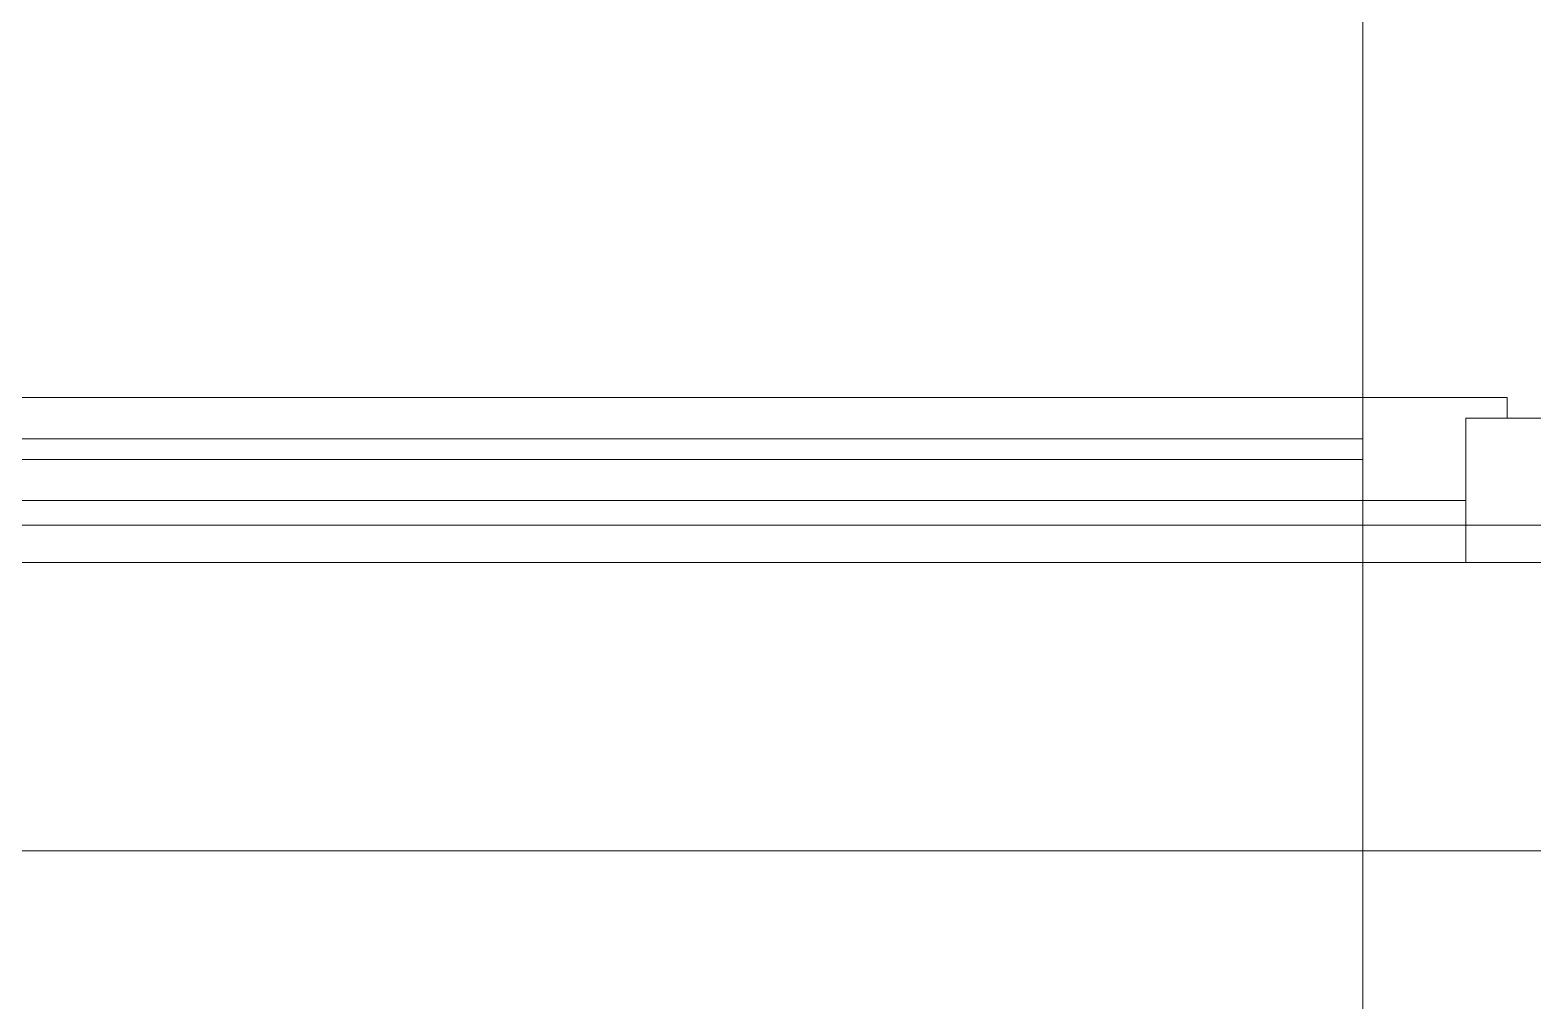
# Model space of a CAD drawing. Header units: millimetres. Extents: x -164500 to 426394, y -23753 to 102118.
# Drawn here: x 248835 to 249565, y 74208 to 74680 of the extents above; entities that cross this region are included whole.
import ezdxf

# ---------------------------------------------------------------- set-up
doc = ezdxf.new("R2010")
doc.units = ezdxf.units.MM
for name, color, linetype, lineweight in [('A-GLAZ', 7, 'Continuous', 9), ('A-GLAZ-1', 7, 'Continuous', 5), ('A-WALL', 7, 'Continuous', 5), ('I-WALL', 7, 'Continuous', 5), ('Оси', 7, 'Continuous', 9)]:
    doc.layers.add(name, color=color, linetype=linetype, lineweight=lineweight)

# ---------------------------------------------------------------- blocks, each defined once
blk = doc.blocks.new('120_Окно_СКБ_1Ст - 120_Окно_СКБ_1Ст 900х2500_h_ с форточкой-V405-Объем проектирования 2 этажа')
at = {"layer": 'A-GLAZ'}
for p, q in [((-450, -57), (-380, -57)), ((-380, -57), (-380, -127)), ((380, -87), (-380, -87)), ((-380, -87), (-380, -127)), ((-330, -137), (-330, -87)), ((-380, -127), (-450, -127)), ((-380, -127), (-400, -127)), ((-400, -127), (-400, -137)), ((-400, -137), (400, -137)), ((400, -137), (-400, -137))]:
    blk.add_line(p, q, dxfattribs=at)
at = {"layer": 'A-GLAZ-1'}
for p, q in [((450, -57), (-450, -57)), ((-330, -107), (330, -107)), ((330, -117), (-330, -117)), ((-430, -127), (-400, -127))]:
    blk.add_line(p, q, dxfattribs=at)
blk = doc.blocks.new('2floor')
at = {"layer": 'A-WALL'}
blk.add_line((249602.12, -258), (248702.12, -258), dxfattribs=at)
at = {"layer": 'I-WALL'}
blk.add_line((249602.12, -100), (248702.12, -100), dxfattribs=at)
at = {"layer": 'Оси'}
blk.add_line((249482.12, -1906.26), (249482.12, 3093.74), dxfattribs=at)
at = {"layer": 'A-GLAZ', "color": 3, "rotation": 180}
blk.add_blockref('120_Окно_СКБ_1Ст - 120_Окно_СКБ_1Ст 900х2500_h_ с форточкой-V405-Объем проектирования 2 этажа', (249152.12, -175), dxfattribs=at)

msp = doc.modelspace()

# ---------------------------------------------------------------- block references
msp.add_blockref('2floor', (0, 74539.358))

doc.saveas('drawing.dxf')
